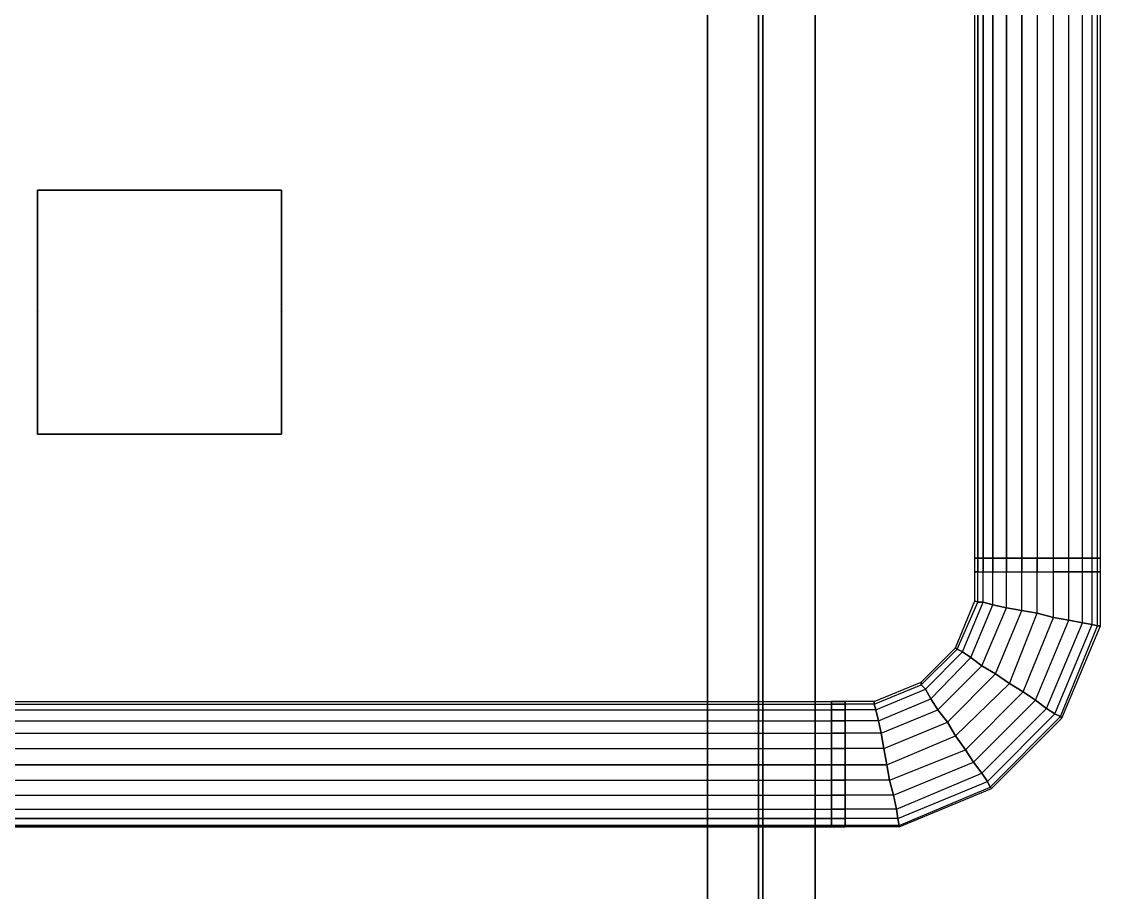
# Model space of a CAD drawing. Header units: metres. Extents: x 114 to 218, y 8 to 180.
# Drawn here: x 181.55 to 193.58, y 55.9 to 65.62 of the extents above; entities that cross this region are included whole.
import ezdxf

# ---------------------------------------------------------------- set-up
doc = ezdxf.new("R2010")
doc.units = ezdxf.units.M
doc.header["$MEASUREMENT"] = 0
for name, color, linetype in [('E-LIGHT', 7, 'Continuous'), ('M-SA2S-Round', 7, 'Continuous'), ('S-3D-BEAM', 7, 'Continuous')]:
    doc.layers.add(name, color=color, linetype=linetype)

msp = doc.modelspace()

# ---------------------------------------------------------------- linework, layer by layer
at = {"layer": 'E-LIGHT', "color": 5, "true_color": 0x0000ff}
for points in [[(184.447, 61.014), (181.725, 61.014), (181.725, 63.737), (184.447, 63.737), (181.725, 63.737), (181.725, 61.014), (184.447, 61.014)], [(181.725, 63.737), (181.725, 63.737)], [(181.725, 63.737), (181.725, 63.737)], [(184.447, 63.737), (184.447, 61.014), (184.447, 63.737)], [(184.447, 63.737), (184.447, 63.737)], [(184.447, 63.737), (184.447, 63.737)], [(181.709, 62.383), (181.709, 62.383)], [(181.725, 62.383), (181.725, 62.383), (181.725, 62.383)], [(181.725, 62.383), (181.725, 62.383)], [(181.725, 62.368), (181.725, 62.368)], [(181.74, 62.383), (181.74, 62.383)], [(184.432, 62.383), (184.432, 62.383)], [(184.447, 62.383), (184.447, 62.383), (184.447, 62.383)], [(184.447, 62.383), (184.447, 62.383)], [(184.447, 62.368), (184.447, 62.368)], [(184.463, 62.383), (184.463, 62.383)], [(181.725, 61.014), (181.725, 61.014)], [(181.725, 61.014), (181.725, 61.014)], [(184.447, 61.014), (184.447, 61.014)], [(184.447, 61.014), (184.447, 61.014)]]:
    msp.add_lwpolyline(points, dxfattribs=at)
at = {"layer": 'M-SA2S-Round', "color": 5, "true_color": 0x0000ff}
for points in [[(192.184, 59.476), (192.215, 59.476), (192.215, 67.782), (192.215, 59.476), (192.184, 59.476), (192.184, 67.782)], [(192.215, 59.476), (192.277, 59.476), (192.277, 67.782)], [(192.277, 67.782), (192.277, 59.476)], [(192.277, 59.476), (192.384, 59.476), (192.384, 67.782)], [(192.384, 67.782), (192.384, 59.476)], [(192.384, 59.476), (192.538, 59.476), (192.538, 67.782)], [(192.538, 67.782), (192.538, 59.476)], [(192.538, 59.476), (192.707, 59.476), (192.707, 67.782)], [(192.707, 67.782), (192.707, 59.476)], [(192.877, 67.782), (192.877, 59.476), (193.061, 59.476), (193.061, 67.782)], [(192.877, 67.782), (192.877, 59.476)], [(193.061, 59.476), (193.23, 59.476), (193.23, 67.782)], [(193.23, 59.476), (193.061, 59.476), (193.061, 67.782)], [(193.23, 59.476), (193.384, 59.476), (193.384, 67.782)], [(193.384, 59.476), (193.23, 59.476), (193.23, 67.782)], [(193.384, 59.476), (193.492, 59.476), (193.492, 67.782)], [(193.492, 59.476), (193.384, 59.476), (193.384, 67.782)], [(193.492, 59.476), (193.553, 59.476), (193.553, 67.782)], [(193.553, 59.476), (193.492, 59.476), (193.492, 67.782)], [(193.553, 59.476), (193.584, 59.476), (193.584, 67.782)], [(193.584, 59.476), (193.553, 59.476), (193.553, 67.782)], [(192.215, 59.138), (192.184, 59.153), (192.184, 59.63)], [(192.184, 59.153), (192.215, 59.138), (192.215, 59.63)], [(193.553, 59.63), (193.492, 59.63), (193.384, 59.63), (193.23, 59.63), (193.061, 59.63), (192.877, 59.63), (192.707, 59.63), (192.538, 59.63), (192.384, 59.63), (192.277, 59.63), (192.215, 59.63), (192.184, 59.63), (192.215, 59.63), (192.277, 59.63), (192.384, 59.63), (192.538, 59.63), (192.707, 59.63), (192.877, 59.63), (193.061, 59.63), (193.23, 59.63), (193.384, 59.63), (193.492, 59.63), (193.553, 59.63), (193.584, 59.63), (193.553, 59.63)], [(192.184, 59.63), (192.184, 59.63)], [(192.277, 59.138), (192.215, 59.138), (192.215, 59.63)], [(192.215, 59.138), (192.277, 59.138), (192.277, 59.63)], [(192.215, 59.63), (192.215, 59.63)], [(192.215, 59.63), (192.215, 59.63)], [(192.384, 59.107), (192.277, 59.138), (192.277, 59.63)], [(192.277, 59.138), (192.384, 59.107), (192.384, 59.63)], [(192.277, 59.63), (192.277, 59.63)], [(192.277, 59.63), (192.277, 59.63)], [(192.538, 59.076), (192.384, 59.107), (192.384, 59.63)], [(192.384, 59.107), (192.538, 59.076), (192.538, 59.63)], [(192.384, 59.63), (192.384, 59.63)], [(192.384, 59.63), (192.384, 59.63)], [(192.415, 58.338), (192.569, 58.23), (192.877, 59.015), (193.061, 58.968), (193.061, 59.63)], [(192.707, 59.045), (192.538, 59.076), (192.538, 59.63)], [(192.538, 59.076), (192.707, 59.045), (192.707, 59.63)], [(192.538, 59.63), (192.538, 59.63)], [(192.538, 59.63), (192.538, 59.63)], [(192.877, 59.015), (192.707, 59.045), (192.707, 59.63)], [(192.707, 59.045), (192.877, 59.015), (192.877, 59.63)], [(192.707, 59.63), (192.707, 59.63)], [(192.707, 59.63), (192.707, 59.63)], [(193.061, 58.968), (192.877, 59.015), (192.877, 59.63)], [(192.877, 59.63), (192.877, 59.63)], [(192.877, 59.63), (192.877, 59.63)], [(193.061, 58.968), (193.23, 58.938), (193.23, 59.63)], [(193.23, 58.938), (193.061, 58.968), (193.061, 59.63)], [(193.061, 59.63), (193.061, 59.63)], [(193.061, 59.63), (193.061, 59.63)], [(193.23, 58.938), (193.384, 58.907), (193.384, 59.63)], [(193.384, 58.907), (193.23, 58.938), (193.23, 59.63)], [(193.23, 59.63), (193.23, 59.63)], [(193.23, 59.63), (193.23, 59.63)], [(193.384, 58.907), (193.492, 58.891), (193.492, 59.63)], [(193.492, 58.891), (193.384, 58.907), (193.384, 59.63)], [(193.384, 59.63), (193.384, 59.63)], [(193.384, 59.63), (193.384, 59.63)], [(193.492, 58.891), (193.553, 58.876), (193.553, 59.63)], [(193.553, 58.876), (193.492, 58.891), (193.492, 59.63)], [(193.492, 59.63), (193.492, 59.63)], [(193.492, 59.63), (193.492, 59.63)], [(193.553, 58.876), (193.584, 58.876), (193.584, 59.63)], [(193.584, 58.876), (193.553, 58.876), (193.553, 59.63)], [(193.553, 59.63), (193.553, 59.63)], [(193.553, 59.63), (193.553, 59.63)], [(193.584, 59.63), (193.584, 59.63)], [(192.184, 59.476), (192.184, 59.476)], [(192.215, 59.476), (192.277, 59.476), (192.384, 59.476), (192.538, 59.476), (192.707, 59.476), (192.877, 59.476), (193.061, 59.476)], [(192.215, 59.476), (192.215, 59.476)], [(192.215, 59.476), (192.215, 59.476)], [(192.277, 59.476), (192.277, 59.476)], [(192.277, 59.476), (192.277, 59.476)], [(192.384, 59.476), (192.384, 59.476)], [(192.384, 59.476), (192.384, 59.476)], [(192.538, 59.476), (192.538, 59.476)], [(192.538, 59.476), (192.538, 59.476)], [(192.707, 59.476), (192.877, 59.476)], [(192.707, 59.476), (192.707, 59.476)], [(192.707, 59.476), (192.707, 59.476)], [(192.877, 59.476), (192.877, 59.476)], [(192.877, 59.476), (192.877, 59.476)], [(193.061, 59.476), (193.061, 59.476)], [(193.061, 59.476), (193.061, 59.476)], [(193.23, 59.476), (193.23, 59.476)], [(193.23, 59.476), (193.23, 59.476)], [(193.384, 59.476), (193.384, 59.476)], [(193.384, 59.476), (193.384, 59.476)], [(193.492, 59.476), (193.492, 59.476)], [(193.492, 59.476), (193.492, 59.476)], [(193.553, 59.476), (193.553, 59.476)], [(193.553, 59.476), (193.553, 59.476)], [(193.584, 59.476), (193.584, 59.476)], [(191.984, 58.615), (191.969, 58.63), (192.184, 59.153)], [(191.969, 58.63), (191.984, 58.615), (192.215, 59.138)], [(192.046, 58.584), (191.984, 58.615), (192.215, 59.138)], [(191.984, 58.615), (192.046, 58.584), (192.277, 59.138)], [(192.138, 58.522), (192.046, 58.584), (192.277, 59.138)], [(192.046, 58.584), (192.138, 58.522), (192.384, 59.107)], [(192.261, 58.43), (192.138, 58.522), (192.384, 59.107)], [(192.184, 59.153), (192.184, 59.153)], [(192.215, 59.138), (192.215, 59.138)], [(192.215, 59.138), (192.215, 59.138)], [(192.277, 59.138), (192.277, 59.138)], [(192.277, 59.138), (192.277, 59.138)], [(192.384, 59.107), (192.384, 59.107)], [(192.384, 59.107), (192.384, 59.107)], [(192.138, 58.522), (192.261, 58.43), (192.538, 59.076)], [(192.415, 58.338), (192.261, 58.43), (192.538, 59.076)], [(192.261, 58.43), (192.415, 58.338), (192.707, 59.045)], [(192.569, 58.23), (192.415, 58.338), (192.707, 59.045)], [(192.538, 59.076), (192.538, 59.076)], [(192.538, 59.076), (192.538, 59.076)], [(192.723, 58.138), (192.569, 58.23), (192.877, 59.015)], [(192.707, 59.045), (192.707, 59.045)], [(192.707, 59.045), (192.707, 59.045)], [(192.877, 59.015), (192.877, 59.015)], [(192.877, 59.015), (192.877, 59.015)], [(191.877, 57.799), (191.969, 57.646), (192.569, 58.23), (192.723, 58.138), (193.061, 58.968)], [(192.861, 58.045), (192.723, 58.138), (193.061, 58.968)], [(192.723, 58.138), (192.861, 58.045), (193.23, 58.938)], [(192.984, 57.953), (192.861, 58.045), (193.23, 58.938)], [(192.861, 58.045), (192.984, 57.953), (193.384, 58.907)], [(193.076, 57.892), (192.984, 57.953), (193.384, 58.907)], [(192.984, 57.953), (193.076, 57.892), (193.492, 58.891)], [(193.061, 58.968), (193.061, 58.968)], [(193.061, 58.968), (193.061, 58.968)], [(193.138, 57.861), (193.076, 57.892), (193.492, 58.891)], [(193.076, 57.892), (193.138, 57.861), (193.553, 58.876)], [(193.138, 57.861), (193.153, 57.846), (193.584, 58.876)], [(193.153, 57.846), (193.138, 57.861), (193.553, 58.876)], [(193.23, 58.938), (193.23, 58.938)], [(193.23, 58.938), (193.23, 58.938)], [(193.384, 58.907), (193.384, 58.907)], [(193.384, 58.907), (193.384, 58.907)], [(193.492, 58.891), (193.492, 58.891)], [(193.492, 58.891), (193.492, 58.891)], [(193.553, 58.876), (193.553, 58.876)], [(193.553, 58.876), (193.553, 58.876)], [(193.584, 58.876), (193.584, 58.876)], [(191.584, 58.215), (191.584, 58.245), (191.969, 58.63)], [(191.969, 58.63), (191.969, 58.63)], [(191.631, 58.169), (191.584, 58.215), (191.984, 58.615)], [(191.584, 58.245), (191.584, 58.215), (191.984, 58.615)], [(191.584, 58.215), (191.631, 58.169), (192.046, 58.584)], [(191.692, 58.061), (191.631, 58.169), (192.046, 58.584)], [(191.631, 58.169), (191.692, 58.061), (192.138, 58.522)], [(191.769, 57.938), (191.692, 58.061), (192.138, 58.522)], [(191.984, 58.615), (191.984, 58.615)], [(191.984, 58.615), (191.984, 58.615)], [(192.046, 58.584), (192.046, 58.584)], [(192.046, 58.584), (192.046, 58.584)], [(192.138, 58.522), (192.138, 58.522)], [(192.138, 58.522), (192.138, 58.522)], [(191.692, 58.061), (191.769, 57.938), (192.261, 58.43)], [(191.877, 57.799), (191.769, 57.938), (192.261, 58.43)], [(192.261, 58.43), (192.261, 58.43)], [(192.261, 58.43), (192.261, 58.43)], [(191.769, 57.938), (191.877, 57.799), (192.415, 58.338)], [(191.969, 57.646), (191.877, 57.799), (192.415, 58.338)], [(192.415, 58.338), (192.415, 58.338)], [(192.415, 58.338), (192.415, 58.338)], [(191.061, 57.999), (191.061, 58.03), (191.584, 58.245)], [(191.077, 57.938), (191.061, 57.999), (191.584, 58.215)], [(191.061, 58.03), (191.061, 57.999), (191.584, 58.215)], [(191.061, 57.999), (191.077, 57.938), (191.631, 58.169)], [(191.108, 57.815), (191.077, 57.938), (191.631, 58.169)], [(191.169, 57.507), (191.2, 57.323), (191.969, 57.646), (192.077, 57.492), (192.723, 58.138)], [(191.584, 58.245), (191.584, 58.245)], [(191.584, 58.215), (191.584, 58.215)], [(191.584, 58.215), (191.584, 58.215)], [(191.631, 58.169), (191.631, 58.169)], [(191.631, 58.169), (191.631, 58.169)], [(192.077, 57.492), (191.969, 57.646), (192.569, 58.23)], [(192.169, 57.353), (192.077, 57.492), (192.723, 58.138)], [(192.569, 58.23), (192.569, 58.23)], [(192.569, 58.23), (192.569, 58.23)], [(192.723, 58.138), (192.723, 58.138)], [(192.723, 58.138), (192.723, 58.138)], [(178.741, 57.999), (178.741, 58.03), (190.738, 58.03)], [(178.741, 58.03), (178.741, 57.999), (190.738, 57.999)], [(191.061, 58.03), (190.585, 58.03)], [(190.585, 57.938), (190.585, 57.815), (190.585, 57.676), (190.585, 57.507), (190.585, 57.323), (190.585, 57.153), (190.585, 56.984), (190.585, 56.83), (190.585, 56.723), (190.585, 56.646), (190.585, 56.63), (190.585, 56.646), (190.585, 56.723), (190.585, 56.83), (190.585, 56.984), (190.585, 57.153), (190.585, 57.323), (190.585, 57.507), (190.585, 57.676), (190.585, 57.815), (190.585, 57.938), (190.585, 57.999), (190.585, 58.03), (190.585, 57.999), (190.585, 57.938)], [(190.585, 58.03), (190.585, 58.03)], [(190.738, 58.03), (190.738, 57.999), (190.738, 57.938), (190.738, 57.815), (190.738, 57.676), (190.738, 57.507), (190.738, 57.323), (190.738, 57.153), (190.738, 56.984), (190.738, 56.83), (190.738, 56.723), (190.738, 56.646), (190.738, 56.63), (190.738, 56.646), (190.738, 56.723), (190.738, 56.83), (190.738, 56.984), (190.738, 57.153), (190.738, 57.323), (190.738, 57.507), (190.738, 57.676), (190.738, 57.815), (190.738, 57.938), (190.738, 57.999), (190.738, 58.03)], [(190.738, 58.03), (190.738, 58.03)], [(191.061, 58.03), (191.061, 58.03)], [(191.077, 57.938), (191.108, 57.815), (191.692, 58.061)], [(191.138, 57.676), (191.108, 57.815), (191.692, 58.061)], [(191.692, 58.061), (191.692, 58.061)], [(191.692, 58.061), (191.692, 58.061)], [(192.077, 57.492), (192.169, 57.353), (192.861, 58.045)], [(192.261, 57.23), (192.169, 57.353), (192.861, 58.045)], [(192.861, 58.045), (192.861, 58.045)], [(192.861, 58.045), (192.861, 58.045)], [(178.741, 57.938), (178.741, 57.999), (190.738, 57.999)], [(178.741, 57.999), (178.741, 57.938), (190.738, 57.938)], [(178.741, 57.815), (178.741, 57.938), (190.738, 57.938)], [(178.741, 57.938), (178.741, 57.815), (190.738, 57.815)], [(191.061, 57.999), (190.585, 57.999)], [(191.061, 57.999), (190.585, 57.999)], [(190.585, 57.999), (190.585, 57.999)], [(190.585, 57.999), (190.585, 57.999)], [(191.077, 57.938), (190.585, 57.938)], [(191.077, 57.938), (190.585, 57.938)], [(190.585, 57.938), (190.585, 57.938)], [(190.585, 57.938), (190.585, 57.938)], [(190.738, 57.999), (190.738, 57.999)], [(190.738, 57.999), (190.738, 57.999)], [(190.738, 57.938), (190.738, 57.938)], [(190.738, 57.938), (190.738, 57.938)], [(191.061, 57.999), (191.061, 57.999)], [(191.061, 57.999), (191.061, 57.999)], [(191.077, 57.938), (191.077, 57.938)], [(191.077, 57.938), (191.077, 57.938)], [(191.108, 57.815), (191.138, 57.676), (191.769, 57.938)], [(191.169, 57.507), (191.138, 57.676), (191.769, 57.938)], [(191.769, 57.938), (191.769, 57.938)], [(191.769, 57.938), (191.769, 57.938)], [(192.169, 57.353), (192.261, 57.23), (192.984, 57.953)], [(192.323, 57.138), (192.261, 57.23), (192.984, 57.953)], [(192.984, 57.953), (192.984, 57.953)], [(192.984, 57.953), (192.984, 57.953)], [(178.741, 57.676), (178.741, 57.815), (190.738, 57.815)], [(178.741, 57.815), (178.741, 57.676), (190.738, 57.676)], [(191.108, 57.815), (190.585, 57.815)], [(191.108, 57.815), (190.585, 57.815)], [(190.585, 57.815), (190.585, 57.815)], [(190.585, 57.815), (190.585, 57.815)], [(190.738, 57.815), (190.738, 57.815)], [(190.738, 57.815), (190.738, 57.815)], [(191.108, 57.815), (191.108, 57.815)], [(191.108, 57.815), (191.108, 57.815)], [(191.138, 57.676), (191.169, 57.507), (191.877, 57.799)], [(191.2, 57.323), (191.169, 57.507), (191.877, 57.799)], [(191.877, 57.799), (191.877, 57.799)], [(191.877, 57.799), (191.877, 57.799)], [(192.261, 57.23), (192.323, 57.138), (193.076, 57.892)], [(192.354, 57.076), (192.323, 57.138), (193.076, 57.892)], [(192.323, 57.138), (192.354, 57.076), (193.138, 57.861)], [(192.369, 57.061), (192.354, 57.076), (193.138, 57.861)], [(192.354, 57.076), (192.369, 57.061), (193.153, 57.846)], [(193.076, 57.892), (193.076, 57.892)], [(193.076, 57.892), (193.076, 57.892)], [(193.138, 57.861), (193.138, 57.861)], [(193.138, 57.861), (193.138, 57.861)], [(193.153, 57.846), (193.153, 57.846)], [(178.741, 57.507), (178.741, 57.676), (190.738, 57.676)], [(178.741, 57.676), (178.741, 57.507), (190.738, 57.507)], [(191.138, 57.676), (190.585, 57.676)], [(191.138, 57.676), (190.585, 57.676)], [(190.585, 57.676), (190.585, 57.676)], [(190.585, 57.676), (190.585, 57.676)], [(190.738, 57.676), (190.738, 57.676)], [(190.738, 57.676), (190.738, 57.676)], [(191.138, 57.676), (191.138, 57.676)], [(191.138, 57.676), (191.138, 57.676)], [(191.231, 57.153), (191.2, 57.323), (191.969, 57.646)], [(191.969, 57.646), (191.969, 57.646)], [(191.969, 57.646), (191.969, 57.646)], [(190.738, 57.323), (178.741, 57.323), (178.741, 57.507), (190.738, 57.507)], [(178.741, 57.507), (178.741, 57.323), (190.738, 57.323)], [(191.169, 57.507), (190.585, 57.507)], [(191.169, 57.507), (190.585, 57.507)], [(190.585, 57.507), (190.585, 57.507)], [(190.585, 57.507), (190.585, 57.507)], [(190.585, 57.323), (191.2, 57.323), (191.231, 57.153), (192.077, 57.492)], [(190.738, 57.507), (190.738, 57.507)], [(190.738, 57.507), (190.738, 57.507)], [(191.169, 57.507), (191.169, 57.507)], [(191.169, 57.507), (191.169, 57.507)], [(191.277, 56.984), (191.231, 57.153), (192.077, 57.492)], [(192.077, 57.492), (192.077, 57.492)], [(192.077, 57.492), (192.077, 57.492)], [(178.741, 57.323), (178.741, 57.153), (190.738, 57.153)], [(191.2, 57.323), (190.585, 57.323)], [(190.585, 57.323), (190.585, 57.323)], [(190.585, 57.323), (190.585, 57.323)], [(190.738, 57.323), (190.738, 57.323)], [(190.738, 57.323), (190.738, 57.323)], [(191.2, 57.323), (191.2, 57.323)], [(191.2, 57.323), (191.2, 57.323)], [(191.231, 57.153), (191.277, 56.984), (192.169, 57.353)], [(191.308, 56.83), (191.277, 56.984), (192.169, 57.353)], [(192.169, 57.353), (192.169, 57.353)], [(192.169, 57.353), (192.169, 57.353)], [(191.277, 56.984), (191.308, 56.83), (192.261, 57.23)], [(191.323, 56.723), (191.308, 56.83), (192.261, 57.23)], [(192.261, 57.23), (192.261, 57.23)], [(192.261, 57.23), (192.261, 57.23)], [(178.741, 57.153), (178.741, 56.984), (190.738, 56.984)], [(178.741, 56.984), (178.741, 57.153), (190.738, 57.153)], [(191.231, 57.153), (190.585, 57.153)], [(191.231, 57.153), (190.585, 57.153)], [(190.585, 57.153), (190.585, 57.153)], [(190.585, 57.153), (190.585, 57.153)], [(190.738, 57.153), (190.738, 57.153)], [(190.738, 57.153), (190.738, 57.153)], [(191.231, 57.153), (191.231, 57.153)], [(191.231, 57.153), (191.231, 57.153)], [(191.308, 56.83), (191.323, 56.723), (192.323, 57.138)], [(191.338, 56.646), (191.323, 56.723), (192.323, 57.138)], [(191.323, 56.723), (191.338, 56.646), (192.354, 57.076)], [(191.338, 56.63), (191.338, 56.646), (192.354, 57.076)], [(191.338, 56.646), (191.338, 56.63), (192.369, 57.061)], [(192.323, 57.138), (192.323, 57.138)], [(192.323, 57.138), (192.323, 57.138)], [(192.354, 57.076), (192.354, 57.076)], [(192.354, 57.076), (192.354, 57.076)], [(192.369, 57.061), (192.369, 57.061)], [(178.741, 56.984), (178.741, 56.83), (190.738, 56.83)], [(178.741, 56.83), (178.741, 56.984), (190.738, 56.984)], [(191.277, 56.984), (190.585, 56.984)], [(191.277, 56.984), (190.585, 56.984)], [(190.585, 56.984), (190.585, 56.984)], [(190.585, 56.984), (190.585, 56.984)], [(190.738, 56.984), (190.738, 56.984)], [(190.738, 56.984), (190.738, 56.984)], [(191.277, 56.984), (191.277, 56.984)], [(191.277, 56.984), (191.277, 56.984)], [(178.741, 56.723), (178.741, 56.83), (190.738, 56.83)], [(191.308, 56.83), (190.585, 56.83)], [(191.308, 56.83), (190.585, 56.83)], [(190.585, 56.83), (190.585, 56.83)], [(190.585, 56.83), (190.585, 56.83)], [(190.738, 56.83), (190.738, 56.83)], [(190.738, 56.83), (190.738, 56.83)], [(191.308, 56.83), (191.308, 56.83)], [(191.308, 56.83), (191.308, 56.83)], [(190.738, 56.723), (178.741, 56.723)], [(178.741, 56.646), (178.741, 56.723), (190.738, 56.723)], [(191.323, 56.723), (190.585, 56.723)], [(191.323, 56.723), (190.585, 56.723)], [(190.585, 56.723), (190.585, 56.723)], [(190.585, 56.723), (190.585, 56.723)], [(190.738, 56.723), (190.738, 56.723)], [(190.738, 56.723), (190.738, 56.723)], [(191.323, 56.723), (191.323, 56.723)], [(191.323, 56.723), (191.323, 56.723)], [(178.741, 56.63), (178.741, 56.646), (190.738, 56.646), (178.741, 56.646), (178.741, 56.63), (190.738, 56.63)], [(191.338, 56.646), (190.585, 56.646)], [(191.338, 56.646), (190.585, 56.646)], [(190.585, 56.646), (190.585, 56.646)], [(190.585, 56.646), (190.585, 56.646)], [(191.338, 56.63), (190.585, 56.63)], [(190.585, 56.63), (190.585, 56.63)], [(190.738, 56.646), (190.738, 56.646)], [(190.738, 56.646), (190.738, 56.646)], [(190.738, 56.63), (190.738, 56.63)], [(191.338, 56.646), (191.338, 56.646)], [(191.338, 56.646), (191.338, 56.646)], [(191.338, 56.63), (191.338, 56.63)]]:
    msp.add_lwpolyline(points, dxfattribs=at)
at = {"layer": 'S-3D-BEAM', "color": 4, "true_color": 0x00ffff}
for points in [[(189.2, 78.719), (189.2, 24.529), (189.2, 78.719)], [(190.4, 24.529), (189.2, 24.529), (189.2, 24.529), (189.2, 78.719), (190.4, 78.719), (190.4, 24.529)], [(189.2, 24.529), (190.4, 24.529), (190.4, 24.529), (190.4, 78.719), (189.2, 78.719), (189.2, 24.529)], [(189.2, 78.719), (189.2, 24.529), (189.2, 78.719)], [(189.769, 24.529), (189.2, 24.529), (189.2, 24.529), (189.2, 78.719), (189.769, 78.719), (189.769, 24.529)], [(189.769, 24.529), (189.2, 24.529), (189.769, 24.529), (189.769, 24.529), (189.769, 78.719), (189.2, 78.719), (189.2, 24.529), (190.4, 24.529), (189.816, 24.529)], [(189.769, 78.719), (189.769, 24.529), (189.769, 78.719)], [(189.816, 24.529), (190.4, 24.529), (190.4, 24.529), (190.4, 78.719), (189.816, 78.719), (189.816, 24.529)], [(189.816, 78.719), (189.816, 24.529), (189.816, 78.719)], [(190.4, 24.529), (189.816, 24.529), (189.816, 24.529), (189.816, 78.719), (190.4, 78.719), (190.4, 24.529)], [(190.4, 78.719), (190.4, 24.529), (190.4, 78.719)], [(190.4, 78.719), (190.4, 24.529), (190.4, 78.719)]]:
    msp.add_lwpolyline(points, dxfattribs=at)

doc.saveas('drawing.dxf')
